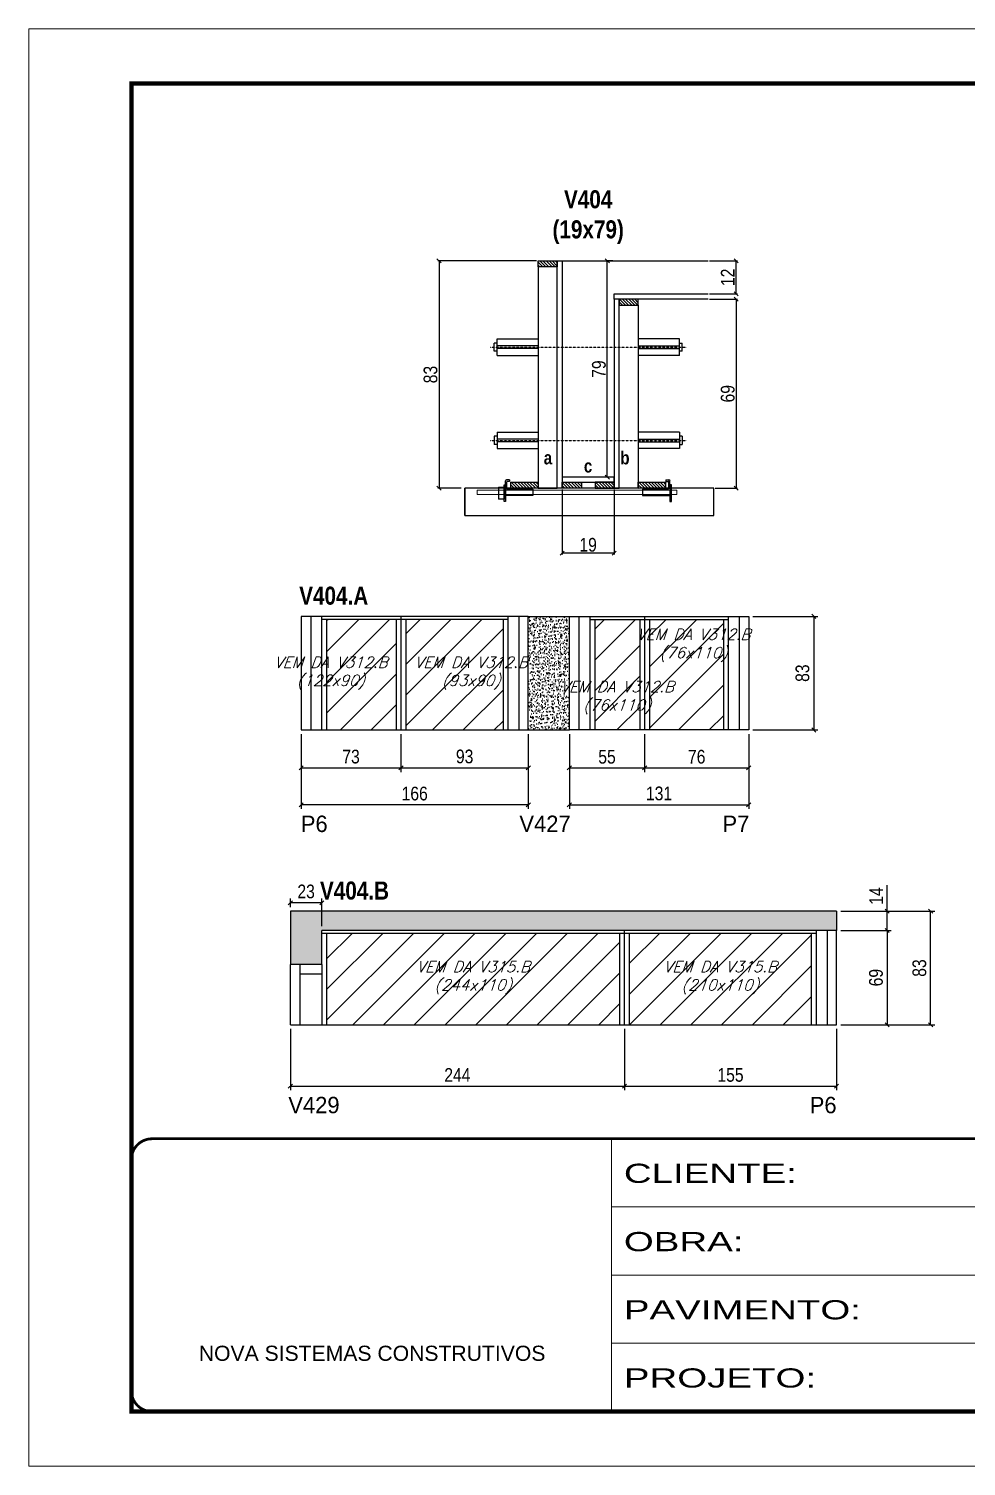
# Model space of a CAD drawing. Extents: x 13154 to 22413, y 1253 to 30260.
# Drawn here: x 17923 to 18608, y 27671 to 28721 of the extents above; entities that cross this region are included whole.
import ezdxf

# ---------------------------------------------------------------- set-up
doc = ezdxf.new("R2010")
doc.units = 0
for name, pattern in [('CONTINUO', [0]), ('DASHED', [0.75, 0.5, -0.25]), ('HIDDEN', [0.375, 0.25, -0.125])]:
    doc.linetypes.add(name, pattern=pattern)
for name, color, linetype in [('5', 5, 'Continuous'), ('barrote', 251, 'Continuous'), ('COTA', 241, 'Continuous'), ('detalhes', 4, 'Continuous'), ('NOMENCLATURA', 7, 'Continuous'), ('Painéis', 200, 'Continuous'), ('presilha', 1, 'Continuous'), ('SARR_2.2x10', 60, 'Continuous'), ('SARR_2.2x7', 40, 'Continuous'), ('SARR_3.5x7', 81, 'Continuous'), ('TENSOR', 3, 'Continuous'), ('texto', 7, 'Continuous')]:
    doc.layers.add(name, color=color, linetype=linetype)
for name, color, linetype, lineweight in [('CONCRETO', 251, 'Continuous', 25), ('Folhas', 255, 'Continuous', 9), ('Hachura', 251, 'Continuous', 9), ('SARRAFO DE PRESSAO', 251, 'DASHED', 9), ('SCO-___-LAJ', 2, 'Continuous', 0)]:
    doc.layers.add(name, color=color, linetype=linetype, lineweight=lineweight)
doc.styles.add('ARIAL', font='arial.ttf')
doc.styles.add('COTA TECNICA', font='techl___.ttf', dxfattribs={"height": 10})
doc.styles.add('COTA TECNICA 2X', font='techl___.ttf', dxfattribs={"height": 10})
doc.styles.add('Romans', font='romans.shx')
doc.styles.add('ROMAS860', font='ROMAS860.SHX')
doc.styles.add('TECNICA', font='techb___.ttf', dxfattribs={"height": 10})
doc.styles.add('Tecnologia', font='')
doc.styles.get('Tecnologia').set_extended_font_data('Forgotten Futurist')
doc.dimstyles.new('PAINEL', dxfattribs={"dimtxt": 10, "dimasz": 3, "dimexe": 3, "dimexo": 3, "dimgap": 3, "dimtad": 1, "dimdec": 1, "dimzin": 12, "dimdsep": 46, "dimtxsty": 'COTA TECNICA', "dimblk1": 'OBLIQUE', "dimblk2": 'OBLIQUE', "dimsah": 1, "dimcen": 0.9, "dimclrd": 4, "dimclre": 4, "dimclrt": 240, "dimadec": 1, "dimazin": 3, "dimtfac": 1, "dimtdec": 1, "dimtmove": 0, "dimatfit": 3, "dimfxl": 1, "dimtolj": 1, "dimtzin": 12, "dimarcsym": 0})
doc.dimstyles.new('SECAO', dxfattribs={"dimscale": 0.333333, "dimtxt": 5, "dimasz": 9, "dimexe": 3, "dimexo": 3, "dimgap": 3, "dimtad": 1, "dimdec": 1, "dimlfac": 0.5, "dimzin": 12, "dimdsep": 46, "dimtxsty": 'COTA TECNICA 2X', "dimblk1": 'OBLIQUE', "dimblk2": 'OBLIQUE', "dimsah": 1, "dimcen": 0.9, "dimclrd": 4, "dimclre": 4, "dimclrt": 240, "dimadec": 1, "dimazin": 3, "dimtfac": 1, "dimtdec": 1, "dimtmove": 0, "dimatfit": 3, "dimfxl": 1, "dimtolj": 1, "dimtzin": 12, "dimarcsym": 0})
pattern_1 = [(135, (51548.0767, -95127.1907), (-1.122532015, -1.122532015), [])]

# ---------------------------------------------------------------- blocks, each defined once
blk = doc.blocks.new('9999999999')
at = {"color": 30, "linetype": 'CONTINUO'}
for p, q in [((98564.6, 34230.2), (98564.6, 34429.4)), ((98564.6, 34379.6), (99584, 34379.6)), ((98564.6, 34329.8), (99488, 34329.8)), ((98564.6, 34280), (99488, 34280))]:
    blk.add_line(p, q, dxfattribs=at)
at = {"color": 30, "linetype": 'CONTINUO', "const_width": 2}
blk.add_lwpolyline([(99584, 34230.2), (99584, 34414.4, 0.414214), (99569, 34429.4), (98229, 34429.4, 0.414214), (98214, 34414.4), (98214, 34245.2, 0.414214), (98229, 34230.2), (99584, 34230.2)], format="xyb", dxfattribs=at)
at = {"layer": 'Folhas'}
blk.add_lwpolyline([(98139, 34190.2), (99624, 34190.2), (99624, 35240.2), (98139, 35240.2)], close=True, dxfattribs=at)
at = {"layer": 'Folhas', "color": 30, "const_width": 3}
blk.add_lwpolyline([(98214, 34230.2), (99584, 34230.2), (99584, 35200.2), (98214, 35200.2)], close=True, dxfattribs=at)
at = {"color": 7, "linetype": 'Continuous', "ltscale": 5, "style": 'ARIAL'}
blk.add_text('NOVA SISTEMAS CONSTRUTIVOS', height=11.059, dxfattribs=at).set_placement((98263.2, 34267.2))
at = {"layer": 'Folhas', "color": 7, "style": 'Tecnologia', "width": 1.5}
for s, p in [('CLIENTE:', (98573.7, 34397.2)), ('OBRA:', (98573.7, 34347.3)), ('PAVIMENTO:', (98573.7, 34297.5)), ('PROJETO:', (98573.7, 34247.7))]:
    blk.add_text(s, height=14, dxfattribs=at).set_placement(p)
blk = doc.blocks.new('_Oblique')
at = {"color": 0, "linetype": 'ByBlock', "lineweight": -2}
blk.add_line((-0.5, -0.5), (0.5, 0.5), dxfattribs=at)
blk = doc.blocks.new('*D1220')
at = {"layer": 'COTA', "color": 4, "lineweight": -2, "transparency": 16777216}
for p, q in [((18312.5, 28384), (18312.5, 28336.5)), ((18350.5, 28384), (18350.5, 28336.5)), ((18350.5, 28337.5), (18312.5, 28337.5))]:
    blk.add_line(p, q, dxfattribs=at)
at = {"layer": 'Defpoints', "color": 0, "transparency": 16777216}
for p in [(18312.5, 28385), (18350.5, 28385), (18312.5, 28337.5)]:
    blk.add_point(p, dxfattribs=at)
at = {"layer": 'COTA', "color": 4, "lineweight": -2, "transparency": 16777216, "xscale": 3, "yscale": 3, "zscale": 3, "rotation": 180}
blk.add_blockref('_Oblique', (18312.5, 28337.5), dxfattribs=at)
at = {"layer": 'COTA', "color": 4, "lineweight": -2, "transparency": 16777216, "xscale": 3, "yscale": 3, "zscale": 3}
blk.add_blockref('_Oblique', (18350.5, 28337.5), dxfattribs=at)
at = {"layer": 'COTA', "color": 240, "transparency": 16777216, "insert": (18331.5, 28343.6), "char_height": 10, "attachment_point": 5, "style": 'COTA TECNICA 2X'}
blk.add_mtext('\\A1;19', dxfattribs=at)
blk = doc.blocks.new('PRESILHA METÁLICA 1')
at = {"layer": 'presilha'}
for p, q in [((7.5, 10.6), (7.5, 19.9)), ((12, 21), (8.6, 21)), ((9, 11.6), (9, 18.9)), ((12, 19.5), (9.6, 19.5)), ((12, 21), (12, 19.5)), ((0, 13), (6, 13)), ((0, 13), (0, 0)), ((6, 0), (0, 0)), ((6, 15.5), (7.5, 15.5)), ((6, -2.5), (6, 15.5)), ((6, 13), (6, 0)), ((7.5, 15.5), (7.5, -2.5)), ((37.5, 4.1), (7.5, 4.1)), ((37.5, 11), (9.6, 11)), ((37.5, 11), (37.5, 4.1)), ((7.5, -2.5), (6, -2.5))]:
    blk.add_line(p, q, dxfattribs=at)
for centre, radius, start, end in [((8.6, 19.9), 1.14, 90, 180), ((9.6, 18.9), 0.57, 90, 180), ((9.6, 11.6), 0.57, 180, 270)]:
    blk.add_arc(centre, radius, start, end, dxfattribs=at)
blk = doc.blocks.new('PRESILHA METÁLICA 2')
at = {"layer": 'presilha'}
for p, q in [((-5.2, 23.5), (-5.2, 22)), ((-5.2, 23.5), (-1.9, 23.5)), ((-5.2, 22), (-2.8, 22)), ((-2.2, 14.1), (-2.2, 21.4)), ((0.8, 18), (-0.8, 18)), ((-0.8, 18), (-0.8, 0)), ((-0.8, 14.6), (-0.8, 22.4)), ((0.8, 0), (0.8, 18)), ((-30.8, 13.5), (-30.8, 6.6)), ((-30.8, 13.5), (-2.8, 13.5)), ((-30.8, 6.6), (-0.8, 6.6)), ((-0.8, 0), (0.8, 0))]:
    blk.add_line(p, q, dxfattribs=at)
for centre, radius, start, end in [((-2.8, 21.4), 0.57, 0, 90), ((-1.9, 22.4), 1.14, 0, 90), ((-2.8, 14.1), 0.57, 270, 0)]:
    blk.add_arc(centre, radius, start, end, dxfattribs=at)
blk = doc.blocks.new('*D1221')
at = {"layer": 'COTA', "color": 4, "lineweight": -2, "transparency": 16777216}
for p, q in [((18420.2, 28523), (18440.6, 28523)), ((18439.6, 28523), (18439.6, 28385)), ((18424.4, 28385), (18440.6, 28385))]:
    blk.add_line(p, q, dxfattribs=at)
at = {"layer": 'Defpoints', "color": 0, "transparency": 16777216}
for p in [(18419.2, 28523), (18423.4, 28385), (18439.6, 28385)]:
    blk.add_point(p, dxfattribs=at)
at = {"layer": 'COTA', "color": 4, "lineweight": -2, "transparency": 16777216, "xscale": 3, "yscale": 3, "zscale": 3}
for p, rotation in [((18439.6, 28523), 90), ((18439.6, 28385), 270)]:
    blk.add_blockref('_Oblique', p, dxfattribs=dict(at, rotation=rotation))
at = {"layer": 'COTA', "color": 240, "transparency": 16777216, "insert": (18433.5, 28454), "char_height": 10, "attachment_point": 5, "rotation": 90, "style": 'COTA TECNICA 2X'}
blk.add_mtext('\\A1;69', dxfattribs=at)
blk = doc.blocks.new('*D1222')
at = {"layer": 'COTA', "color": 4, "lineweight": -2, "transparency": 16777216}
for p, q in [((18420.2, 28551), (18440.6, 28551)), ((18439.6, 28527), (18439.6, 28551)), ((18420.2, 28527), (18440.6, 28527))]:
    blk.add_line(p, q, dxfattribs=at)
at = {"layer": 'Defpoints', "color": 0, "transparency": 16777216}
for p in [(18419.2, 28551), (18439.6, 28551), (18419.2, 28527)]:
    blk.add_point(p, dxfattribs=at)
at = {"layer": 'COTA', "color": 4, "lineweight": -2, "transparency": 16777216, "xscale": 3, "yscale": 3, "zscale": 3}
for p, rotation in [((18439.6, 28551), 90), ((18439.6, 28527), 270)]:
    blk.add_blockref('_Oblique', p, dxfattribs=dict(at, rotation=rotation))
at = {"layer": 'COTA', "color": 240, "transparency": 16777216, "insert": (18433.5, 28539), "char_height": 10, "attachment_point": 5, "rotation": 90, "style": 'COTA TECNICA 2X'}
blk.add_mtext('\\A1;12', dxfattribs=at)
blk = doc.blocks.new('*D1223')
at = {"layer": 'COTA', "color": 4, "lineweight": -2, "transparency": 16777216}
for p, q in [((18293.9, 28551), (18221.6, 28551)), ((18222.6, 28551), (18222.6, 28385)), ((18238.7, 28385), (18221.6, 28385))]:
    blk.add_line(p, q, dxfattribs=at)
at = {"layer": 'Defpoints', "color": 0, "transparency": 16777216}
for p in [(18294.9, 28551), (18222.6, 28385), (18239.7, 28385)]:
    blk.add_point(p, dxfattribs=at)
at = {"layer": 'COTA', "color": 4, "lineweight": -2, "transparency": 16777216, "xscale": 3, "yscale": 3, "zscale": 3}
for p, rotation in [((18222.6, 28551), 90), ((18222.6, 28385), 270)]:
    blk.add_blockref('_Oblique', p, dxfattribs=dict(at, rotation=rotation))
at = {"layer": 'COTA', "color": 240, "transparency": 16777216, "insert": (18216.4, 28468), "char_height": 10, "attachment_point": 5, "rotation": 90, "style": 'COTA TECNICA 2X'}
blk.add_mtext('\\A1;83', dxfattribs=at)
blk = doc.blocks.new('*D1224')
at = {"layer": 'COTA', "color": 4, "lineweight": -2, "transparency": 16777216}
for p, q in [((18349.5, 28551), (18344.5, 28551)), ((18345.5, 28393), (18345.5, 28551)), ((18349.5, 28393), (18344.5, 28393))]:
    blk.add_line(p, q, dxfattribs=at)
at = {"layer": 'Defpoints', "color": 0, "transparency": 16777216}
for p in [(18345.5, 28551), (18350.5, 28551), (18350.5, 28393)]:
    blk.add_point(p, dxfattribs=at)
at = {"layer": 'COTA', "color": 4, "lineweight": -2, "transparency": 16777216, "xscale": 3, "yscale": 3, "zscale": 3}
for p, rotation in [((18345.5, 28551), 90), ((18345.5, 28393), 270)]:
    blk.add_blockref('_Oblique', p, dxfattribs=dict(at, rotation=rotation))
at = {"layer": 'COTA', "color": 240, "transparency": 16777216, "insert": (18339.4, 28472), "char_height": 10, "attachment_point": 5, "rotation": 90, "style": 'COTA TECNICA 2X'}
blk.add_mtext('\\A1;79', dxfattribs=at)
blk = doc.blocks.new('*D1225')
at = {"layer": 'COTA', "color": 4, "linetype": 'ByBlock', "lineweight": -2, "transparency": 16777216}
for p, q in [((18121.8, 28205.4), (18121.8, 28150.7)), ((18287.8, 28205.4), (18287.8, 28150.7)), ((18287.8, 28153.7), (18121.8, 28153.7))]:
    blk.add_line(p, q, dxfattribs=at)
at = {"layer": 'Defpoints', "color": 0, "linetype": 'ByBlock', "transparency": 16777216}
for p in [(18121.8, 28208.4), (18287.8, 28208.4), (18121.8, 28153.7)]:
    blk.add_point(p, dxfattribs=at)
at = {"layer": 'COTA', "color": 4, "linetype": 'ByBlock', "lineweight": -2, "transparency": 16777216, "xscale": 3, "yscale": 3, "zscale": 3, "rotation": 180}
blk.add_blockref('_Oblique', (18121.8, 28153.7), dxfattribs=at)
at = {"layer": 'COTA', "color": 4, "linetype": 'ByBlock', "lineweight": -2, "transparency": 16777216, "xscale": 3, "yscale": 3, "zscale": 3}
blk.add_blockref('_Oblique', (18287.8, 28153.7), dxfattribs=at)
at = {"layer": 'COTA', "color": 240, "linetype": 'ByBlock', "transparency": 16777216, "insert": (18204.8, 28161.9), "char_height": 10, "attachment_point": 5, "style": 'COTA TECNICA'}
blk.add_mtext('\\A1;166', dxfattribs=at)
blk = doc.blocks.new('*D1226')
at = {"layer": 'COTA', "color": 4, "linetype": 'ByBlock', "lineweight": -2, "transparency": 16777216}
for p, q in [((18317.8, 28205.4), (18317.8, 28150.7)), ((18448.8, 28205.4), (18448.8, 28150.7)), ((18317.8, 28153.7), (18448.8, 28153.7))]:
    blk.add_line(p, q, dxfattribs=at)
at = {"layer": 'Defpoints', "color": 0, "linetype": 'ByBlock', "transparency": 16777216}
for p in [(18317.8, 28208.4), (18448.8, 28208.4), (18448.8, 28153.7)]:
    blk.add_point(p, dxfattribs=at)
at = {"layer": 'COTA', "color": 4, "linetype": 'ByBlock', "lineweight": -2, "transparency": 16777216, "xscale": 3, "yscale": 3, "zscale": 3, "rotation": 180}
blk.add_blockref('_Oblique', (18317.8, 28153.7), dxfattribs=at)
at = {"layer": 'COTA', "color": 4, "linetype": 'ByBlock', "lineweight": -2, "transparency": 16777216, "xscale": 3, "yscale": 3, "zscale": 3}
blk.add_blockref('_Oblique', (18448.8, 28153.7), dxfattribs=at)
at = {"layer": 'COTA', "color": 240, "linetype": 'ByBlock', "transparency": 16777216, "insert": (18383.3, 28162), "char_height": 10, "attachment_point": 5, "style": 'COTA TECNICA'}
blk.add_mtext('\\A1;131', dxfattribs=at)
blk = doc.blocks.new('*D1227')
at = {"layer": 'COTA', "color": 4, "lineweight": -2, "transparency": 16777216}
for p, q in [((18451.8, 28291.4), (18499.3, 28291.4)), ((18496.3, 28291.4), (18496.3, 28208.4)), ((18451.8, 28208.4), (18499.3, 28208.4))]:
    blk.add_line(p, q, dxfattribs=at)
at = {"layer": 'Defpoints', "color": 0, "transparency": 16777216}
for p in [(18448.8, 28291.4), (18448.8, 28208.4), (18496.3, 28208.4)]:
    blk.add_point(p, dxfattribs=at)
at = {"layer": 'COTA', "color": 4, "lineweight": -2, "transparency": 16777216, "xscale": 3, "yscale": 3, "zscale": 3}
for p, rotation in [((18496.3, 28291.4), 90), ((18496.3, 28208.4), 270)]:
    blk.add_blockref('_Oblique', p, dxfattribs=dict(at, rotation=rotation))
at = {"layer": 'COTA', "color": 240, "transparency": 16777216, "insert": (18488.1, 28249.9), "char_height": 10, "attachment_point": 5, "rotation": 90, "style": 'COTA TECNICA'}
blk.add_mtext('\\A1;83', dxfattribs=at)
blk = doc.blocks.new('*D1232')
at = {"layer": 'COTA', "color": 4, "lineweight": -2, "transparency": 16777216}
for p, q in [((18121.8, 28205.4), (18121.8, 28177.7)), ((18194.8, 28205.4), (18194.8, 28177.7)), ((18121.8, 28180.7), (18194.8, 28180.7))]:
    blk.add_line(p, q, dxfattribs=at)
at = {"layer": 'Defpoints', "color": 0, "transparency": 16777216}
for p in [(18121.8, 28208.4), (18194.8, 28208.4), (18194.8, 28180.7)]:
    blk.add_point(p, dxfattribs=at)
at = {"layer": 'COTA', "color": 4, "lineweight": -2, "transparency": 16777216, "xscale": 3, "yscale": 3, "zscale": 3, "rotation": 180}
blk.add_blockref('_Oblique', (18121.8, 28180.7), dxfattribs=at)
at = {"layer": 'COTA', "color": 4, "lineweight": -2, "transparency": 16777216, "xscale": 3, "yscale": 3, "zscale": 3}
blk.add_blockref('_Oblique', (18194.8, 28180.7), dxfattribs=at)
at = {"layer": 'COTA', "color": 240, "transparency": 16777216, "insert": (18158.3, 28188.9), "char_height": 10, "attachment_point": 5, "style": 'COTA TECNICA'}
blk.add_mtext('\\A1;73', dxfattribs=at)
blk = doc.blocks.new('*D1233')
at = {"layer": 'COTA', "color": 4, "lineweight": -2, "transparency": 16777216}
for p, q in [((18194.8, 28205.4), (18194.8, 28177.7)), ((18287.8, 28205.4), (18287.8, 28177.7)), ((18194.8, 28180.7), (18287.8, 28180.7))]:
    blk.add_line(p, q, dxfattribs=at)
at = {"layer": 'Defpoints', "color": 0, "transparency": 16777216}
for p in [(18194.8, 28208.4), (18287.8, 28208.4), (18287.8, 28180.7)]:
    blk.add_point(p, dxfattribs=at)
at = {"layer": 'COTA', "color": 4, "lineweight": -2, "transparency": 16777216, "xscale": 3, "yscale": 3, "zscale": 3, "rotation": 180}
blk.add_blockref('_Oblique', (18194.8, 28180.7), dxfattribs=at)
at = {"layer": 'COTA', "color": 4, "lineweight": -2, "transparency": 16777216, "xscale": 3, "yscale": 3, "zscale": 3}
blk.add_blockref('_Oblique', (18287.8, 28180.7), dxfattribs=at)
at = {"layer": 'COTA', "color": 240, "transparency": 16777216, "insert": (18241.3, 28189), "char_height": 10, "attachment_point": 5, "style": 'COTA TECNICA'}
blk.add_mtext('\\A1;93', dxfattribs=at)
blk = doc.blocks.new('*D1234')
at = {"layer": 'COTA', "color": 4, "lineweight": -2, "transparency": 16777216}
for p, q in [((18317.8, 28205.4), (18317.8, 28177.7)), ((18372.8, 28205.4), (18372.8, 28177.7)), ((18317.8, 28180.7), (18372.8, 28180.7))]:
    blk.add_line(p, q, dxfattribs=at)
at = {"layer": 'Defpoints', "color": 0, "transparency": 16777216}
for p in [(18317.8, 28208.4), (18372.8, 28208.4), (18372.8, 28180.7)]:
    blk.add_point(p, dxfattribs=at)
at = {"layer": 'COTA', "color": 4, "lineweight": -2, "transparency": 16777216, "xscale": 3, "yscale": 3, "zscale": 3, "rotation": 180}
blk.add_blockref('_Oblique', (18317.8, 28180.7), dxfattribs=at)
at = {"layer": 'COTA', "color": 4, "lineweight": -2, "transparency": 16777216, "xscale": 3, "yscale": 3, "zscale": 3}
blk.add_blockref('_Oblique', (18372.8, 28180.7), dxfattribs=at)
at = {"layer": 'COTA', "color": 240, "transparency": 16777216, "insert": (18345.3, 28188.8), "char_height": 10, "attachment_point": 5, "style": 'COTA TECNICA'}
blk.add_mtext('\\A1;55', dxfattribs=at)
blk = doc.blocks.new('*D1235')
at = {"layer": 'COTA', "color": 4, "lineweight": -2, "transparency": 16777216}
for p, q in [((18372.8, 28205.4), (18372.8, 28177.7)), ((18448.8, 28205.4), (18448.8, 28177.7)), ((18372.8, 28180.7), (18448.8, 28180.7))]:
    blk.add_line(p, q, dxfattribs=at)
at = {"layer": 'Defpoints', "color": 0, "transparency": 16777216}
for p in [(18372.8, 28208.4), (18448.8, 28208.4), (18448.8, 28180.7)]:
    blk.add_point(p, dxfattribs=at)
at = {"layer": 'COTA', "color": 4, "lineweight": -2, "transparency": 16777216, "xscale": 3, "yscale": 3, "zscale": 3, "rotation": 180}
blk.add_blockref('_Oblique', (18372.8, 28180.7), dxfattribs=at)
at = {"layer": 'COTA', "color": 4, "lineweight": -2, "transparency": 16777216, "xscale": 3, "yscale": 3, "zscale": 3}
blk.add_blockref('_Oblique', (18448.8, 28180.7), dxfattribs=at)
at = {"layer": 'COTA', "color": 240, "transparency": 16777216, "insert": (18410.8, 28188.8), "char_height": 10, "attachment_point": 5, "style": 'COTA TECNICA'}
blk.add_mtext('\\A1;76', dxfattribs=at)
blk = doc.blocks.new('*D1237')
at = {"layer": 'COTA', "color": 4, "linetype": 'ByBlock', "lineweight": -2, "transparency": 16777216}
for p, q in [((18114, 27990), (18114, 27945.3)), ((18358, 27990), (18358, 27945.3)), ((18114, 27948.3), (18358, 27948.3))]:
    blk.add_line(p, q, dxfattribs=at)
at = {"layer": 'Defpoints', "color": 0, "linetype": 'ByBlock', "transparency": 16777216}
for p in [(18114, 27993), (18358, 27993), (18358, 27948.3)]:
    blk.add_point(p, dxfattribs=at)
at = {"layer": 'COTA', "color": 4, "linetype": 'ByBlock', "lineweight": -2, "transparency": 16777216, "xscale": 3, "yscale": 3, "zscale": 3, "rotation": 180}
blk.add_blockref('_Oblique', (18114, 27948.3), dxfattribs=at)
at = {"layer": 'COTA', "color": 4, "linetype": 'ByBlock', "lineweight": -2, "transparency": 16777216, "xscale": 3, "yscale": 3, "zscale": 3}
blk.add_blockref('_Oblique', (18358, 27948.3), dxfattribs=at)
at = {"layer": 'COTA', "color": 240, "linetype": 'ByBlock', "transparency": 16777216, "insert": (18236, 27956.4), "char_height": 10, "attachment_point": 5, "style": 'COTA TECNICA'}
blk.add_mtext('\\A1;244', dxfattribs=at)
blk = doc.blocks.new('*D1236')
at = {"layer": 'COTA', "color": 4, "linetype": 'ByBlock', "lineweight": -2, "transparency": 16777216}
for p, q in [((18358, 27990), (18358, 27945.3)), ((18513, 27990), (18513, 27945.3)), ((18358, 27948.3), (18513, 27948.3))]:
    blk.add_line(p, q, dxfattribs=at)
at = {"layer": 'Defpoints', "color": 0, "linetype": 'ByBlock', "transparency": 16777216}
for p in [(18358, 27993), (18513, 27993), (18513, 27948.3)]:
    blk.add_point(p, dxfattribs=at)
at = {"layer": 'COTA', "color": 4, "linetype": 'ByBlock', "lineweight": -2, "transparency": 16777216, "xscale": 3, "yscale": 3, "zscale": 3, "rotation": 180}
blk.add_blockref('_Oblique', (18358, 27948.3), dxfattribs=at)
at = {"layer": 'COTA', "color": 4, "linetype": 'ByBlock', "lineweight": -2, "transparency": 16777216, "xscale": 3, "yscale": 3, "zscale": 3}
blk.add_blockref('_Oblique', (18513, 27948.3), dxfattribs=at)
at = {"layer": 'COTA', "color": 240, "linetype": 'ByBlock', "transparency": 16777216, "insert": (18435.5, 27956.4), "char_height": 10, "attachment_point": 5, "style": 'COTA TECNICA'}
blk.add_mtext('\\A1;155', dxfattribs=at)
blk = doc.blocks.new('*D1238')
at = {"layer": 'COTA', "color": 4, "lineweight": -2, "transparency": 16777216}
for p, q in [((18114, 28079), (18114, 28085.2)), ((18137, 28082.2), (18114, 28082.2)), ((18137, 28065), (18137, 28085.2))]:
    blk.add_line(p, q, dxfattribs=at)
at = {"layer": 'Defpoints', "color": 0, "transparency": 16777216}
for p in [(18114, 28082.2), (18114, 28076), (18137, 28062)]:
    blk.add_point(p, dxfattribs=at)
at = {"layer": 'COTA', "color": 4, "lineweight": -2, "transparency": 16777216, "xscale": 3, "yscale": 3, "zscale": 3, "rotation": 180}
blk.add_blockref('_Oblique', (18114, 28082.2), dxfattribs=at)
at = {"layer": 'COTA', "color": 4, "lineweight": -2, "transparency": 16777216, "xscale": 3, "yscale": 3, "zscale": 3}
blk.add_blockref('_Oblique', (18137, 28082.2), dxfattribs=at)
at = {"layer": 'COTA', "color": 240, "transparency": 16777216, "insert": (18125.5, 28090.4), "char_height": 10, "attachment_point": 5, "style": 'COTA TECNICA'}
blk.add_mtext('\\A1;23', dxfattribs=at)
blk = doc.blocks.new('*D1239')
at = {"layer": 'COTA', "color": 4, "lineweight": -2, "transparency": 16777216}
for p, q in [((18516, 28062), (18552.9, 28062)), ((18549.9, 28062), (18549.9, 27993)), ((18516, 27993), (18552.9, 27993))]:
    blk.add_line(p, q, dxfattribs=at)
at = {"layer": 'Defpoints', "color": 0, "transparency": 16777216}
for p in [(18513, 28062), (18513, 27993), (18549.9, 27993)]:
    blk.add_point(p, dxfattribs=at)
at = {"layer": 'COTA', "color": 4, "lineweight": -2, "transparency": 16777216, "xscale": 3, "yscale": 3, "zscale": 3}
for p, rotation in [((18549.9, 28062), 90), ((18549.9, 27993), 270)]:
    blk.add_blockref('_Oblique', p, dxfattribs=dict(at, rotation=rotation))
at = {"layer": 'COTA', "color": 240, "transparency": 16777216, "insert": (18541.8, 28027.5), "char_height": 10, "attachment_point": 5, "rotation": 90, "style": 'COTA TECNICA'}
blk.add_mtext('\\A1;69', dxfattribs=at)
blk = doc.blocks.new('*D1240')
at = {"layer": 'COTA', "color": 4, "lineweight": -2, "transparency": 16777216}
for p, q in [((18549.9, 28076), (18549.9, 28095.1)), ((18516, 28076), (18552.9, 28076)), ((18549.9, 28062), (18549.9, 28076)), ((18516, 28062), (18552.9, 28062))]:
    blk.add_line(p, q, dxfattribs=at)
at = {"layer": 'Defpoints', "color": 0, "transparency": 16777216}
for p in [(18513, 28076), (18549.9, 28076), (18513, 28062)]:
    blk.add_point(p, dxfattribs=at)
at = {"layer": 'COTA', "color": 4, "lineweight": -2, "transparency": 16777216, "xscale": 3, "yscale": 3, "zscale": 3}
for p, rotation in [((18549.9, 28076), 90), ((18549.9, 28062), 270)]:
    blk.add_blockref('_Oblique', p, dxfattribs=dict(at, rotation=rotation))
at = {"layer": 'COTA', "color": 240, "transparency": 16777216, "insert": (18541.9, 28087.1), "char_height": 10, "attachment_point": 5, "rotation": 90, "style": 'COTA TECNICA'}
blk.add_mtext('\\A1;14', dxfattribs=at)
blk = doc.blocks.new('*D1241')
at = {"layer": 'COTA', "color": 4, "lineweight": -2, "transparency": 16777216}
for p, q in [((18516, 28076), (18584.7, 28076)), ((18581.7, 27993), (18581.7, 28076)), ((18516, 27993), (18584.7, 27993))]:
    blk.add_line(p, q, dxfattribs=at)
at = {"layer": 'Defpoints', "color": 0, "transparency": 16777216}
for p in [(18513, 28076), (18581.7, 28076), (18513, 27993)]:
    blk.add_point(p, dxfattribs=at)
at = {"layer": 'COTA', "color": 4, "lineweight": -2, "transparency": 16777216, "xscale": 3, "yscale": 3, "zscale": 3}
for p, rotation in [((18581.7, 28076), 90), ((18581.7, 27993), 270)]:
    blk.add_blockref('_Oblique', p, dxfattribs=dict(at, rotation=rotation))
at = {"layer": 'COTA', "color": 240, "transparency": 16777216, "insert": (18573.5, 28034.5), "char_height": 10, "attachment_point": 5, "rotation": 90, "style": 'COTA TECNICA'}
blk.add_mtext('\\A1;83', dxfattribs=at)

msp = doc.modelspace()

# ---------------------------------------------------------------- hatches: boundary and pattern name
at = {"layer": 'COTA'}
h = msp.add_hatch(dxfattribs=at)
h.set_pattern_fill('AR-CONC', color=256, scale=0.03)
h.set_pattern_definition([(50, (2472.7243, 192.4864), (5.4655401, -0.47817257), [0.5715, -6.2865]), (355, (2472.7243, 192.4864), (-1.0573026, 5.7317054), [0.4572, -5.0292175]), (100.451445, (2473.18, 192.4465), (4.4082374, 5.2535326), [0.4857003, -5.3427073]), (46.1842, (2472.7243, 194.0104), (8.1323712, -1.2612698), [0.85725, -9.42975]), (96.635558, (2473.402, 193.905), (7.122124, 7.4227837), [0.7285507, -8.0140682]), (351.18415, (2472.724, 194.01), (7.122124, 7.4227837), [0.685799, -7.543792]), (21, (2473.4863, 193.6294), (4.54843174, -3.06795595), [0.5715, -6.2865]), (326, (2473.4863, 193.6294), (1.85406085, 5.525639), [0.4572, -5.0292]), (71.451445, (2473.8654, 193.3737), (6.4024926, 2.4576831), [0.4857003, -5.3426981]), (37.5, (2472.7243, 192.4864), (0.0926581, 2.53665117), [0, -4.96824, 0, -5.1054, 0, -5.04825]), (7.5, (2472.7243, 192.4864), (2.00458988, 3.00541724), [0, -2.91084, 0, -4.85394, 0, -1.92405]), (327.5, (2471.025, 192.4864), (4.06771786, -0.17186232), [0, -1.905, 0, -5.9436, 0, -7.8867]), (317.5, (2470.263, 192.4864), (4.44387544, 0.76279473), [0, -2.4765, 0, -3.94716, 0, -5.6007])])
h.paths.add_polyline_path([(18317.82, 28291.4), (18287.82, 28291.4), (18287.82, 28208.4), (18317.82, 28208.4)])
h = msp.add_hatch(dxfattribs=at)
h.set_pattern_fill('AR-CONC', color=256, scale=0.03)
h.paths.add_polyline_path([(18513, 28075.99), (18114, 28075.99), (18114, 28036.99), (18137, 28036.99), (18137, 28061.99), (18513, 28061.99)])
at = {"layer": 'Hachura', "linetype": 'ByBlock'}
h = msp.add_hatch(dxfattribs=at)
h.set_pattern_fill('ANSI31', color=256, scale=5)
h.paths.add_polyline_path([(18191.32, 28289.2), (18140.32, 28289.2), (18140.32, 28208.4), (18191.32, 28208.4)])
h.paths.add_polyline_path([(18198.32, 28208.4), (18269.32, 28208.4), (18269.32, 28289.2), (18198.32, 28289.2)])
h.paths.add_polyline_path([(18430.32, 28289.2), (18376.32, 28289.2), (18376.32, 28208.4), (18430.32, 28208.4)])
h.paths.add_polyline_path([(18336.32, 28208.4), (18369.32, 28208.4), (18369.32, 28289.2), (18336.32, 28289.2)])
h = msp.add_hatch(dxfattribs=at)
h.set_pattern_fill('ANSI31', color=256, scale=5)
h.paths.add_polyline_path([(18354.5, 28059.79), (18140.5, 28059.79), (18140.5, 27992.99), (18354.5, 27992.99)])
h.paths.add_polyline_path([(18494.5, 27992.99), (18494.5, 28059.79), (18361.5, 28059.79), (18361.5, 27992.99)])
at = {"layer": 'SARR_2.2x10'}
h = msp.add_hatch(dxfattribs=at)
h.set_pattern_fill('ANSI31', color=256, scale=0.5, angle=90)
h.set_pattern_definition([(135, (51468.4767, -95127.1907), (-1.122532015, -1.122532015), [])])
h.paths.add_polyline_path([(18274.94, 28389.38), (18274.94, 28384.98), (18294.94, 28384.98), (18294.94, 28389.38)])
h = msp.add_hatch(dxfattribs=at)
h.set_pattern_fill('ANSI31', color=256, scale=0.5, angle=90)
h.set_pattern_definition([(135, (51561.6767, -95127.1907), (-1.122532015, -1.122532015), [])])
h.paths.add_polyline_path([(18368.14, 28389.38), (18368.14, 28384.98), (18388.14, 28384.98), (18388.14, 28389.38)])
at = {"layer": 'SARR_2.2x7'}
h = msp.add_hatch(dxfattribs=at)
h.set_pattern_fill('ANSI31', color=256, scale=0.5, angle=90)
h.set_pattern_definition([(135, (51462.4767, -94965.5907), (-1.122532015, -1.122532015), [])])
h.paths.add_polyline_path([(18308.94, 28550.98), (18308.94, 28546.58), (18294.94, 28546.58), (18294.94, 28550.98)])
h = msp.add_hatch(dxfattribs=at)
h.set_pattern_fill('ANSI31', color=256, scale=0.5, angle=90)
h.set_pattern_definition([(135, (51482.4767, -94993.5907), (-1.122532015, -1.122532015), [])])
h.paths.add_polyline_path([(18354.14, 28522.98), (18354.14, 28518.58), (18368.14, 28518.58), (18368.14, 28522.98)])
h = msp.add_hatch(dxfattribs=at)
h.set_pattern_fill('ANSI31', color=256, scale=0.5, angle=90)
h.set_pattern_definition(pattern_1)
h.paths.add_polyline_path([(18326.54, 28384.98), (18326.54, 28389.38), (18312.54, 28389.38), (18312.54, 28384.98)])
h = msp.add_hatch(dxfattribs=at)
h.set_pattern_fill('ANSI31', color=256, scale=0.5, angle=90)
h.set_pattern_definition(pattern_1)
h.paths.add_polyline_path([(18336.54, 28389.38), (18336.54, 28384.98), (18350.54, 28384.98), (18350.54, 28389.38)])

# ---------------------------------------------------------------- linework, layer by layer
at = {"ltscale": 3}
for p, q in [((18262.94, 28485.03), (18262.94, 28491.03)), ((18264.94, 28491.03), (18262.94, 28491.03)), ((18264.94, 28482.03), (18264.94, 28494.03)), ((18264.94, 28494.03), (18294.94, 28494.03)), ((18294.94, 28489.03), (18264.94, 28489.03)), ((18294.94, 28487.03), (18264.94, 28487.03)), ((18398.14, 28494.03), (18368.14, 28494.03)), ((18368.14, 28489.03), (18398.14, 28489.03)), ((18368.14, 28487.03), (18398.14, 28487.03)), ((18398.14, 28482.03), (18398.14, 28494.03)), ((18398.14, 28491.03), (18400.14, 28491.03)), ((18400.14, 28485.03), (18400.14, 28491.03)), ((18264.94, 28485.03), (18262.94, 28485.03)), ((18264.94, 28482.03), (18294.94, 28482.03)), ((18398.14, 28482.03), (18368.14, 28482.03)), ((18400.14, 28485.03), (18398.14, 28485.03)), ((18264.94, 28425.93), (18264.94, 28413.93)), ((18264.94, 28425.93), (18294.94, 28425.93)), ((18398.14, 28425.93), (18368.14, 28425.93)), ((18398.14, 28425.93), (18398.14, 28413.93)), ((18262.94, 28422.93), (18262.94, 28416.93)), ((18264.94, 28422.93), (18262.94, 28422.93)), ((18264.94, 28416.93), (18262.94, 28416.93)), ((18294.94, 28420.93), (18264.94, 28420.93)), ((18294.94, 28418.93), (18264.94, 28418.93)), ((18264.94, 28413.93), (18294.94, 28413.93)), ((18368.14, 28420.93), (18398.14, 28420.93)), ((18368.14, 28418.93), (18398.14, 28418.93)), ((18398.14, 28413.93), (18368.14, 28413.93)), ((18400.14, 28422.93), (18398.14, 28422.93)), ((18398.14, 28416.93), (18400.14, 28416.93)), ((18400.14, 28422.93), (18400.14, 28416.93))]:
    msp.add_line(p, q, dxfattribs=at)
at = {"layer": 'barrote'}
msp.add_lwpolyline([(18241.48, 28364.98), (18423.4, 28364.98), (18423.4, 28384.98), (18241.48, 28384.98)], close=True, dxfattribs=at)
at = {"layer": 'CONCRETO', "linetype": 'Continuous'}
msp.add_line((18312.54, 28550.98), (18419.24, 28550.98), dxfattribs=at)
at = {"layer": 'COTA', "linetype": 'ByBlock'}
for p, q in [((18272.82, 28291.4), (18272.82, 28208.4)), ((18332.82, 28291.4), (18332.82, 28208.4)), ((18513, 28075.99), (18513, 28061.99))]:
    msp.add_line(p, q, dxfattribs=at)
at = {"layer": 'COTA'}
for p, q in [((18287.82, 28291.4), (18317.82, 28291.4)), ((18287.82, 28208.4), (18317.82, 28208.4)), ((18513, 28075.99), (18114, 28075.99)), ((18114, 28075.99), (18114, 28036.99))]:
    msp.add_line(p, q, dxfattribs=at)
at = {"layer": 'detalhes', "color": 250}
msp.add_line((18241.48, 28364.98), (18241.48, 28384.98), dxfattribs=at)
at = {"layer": 'Painéis', "linetype": 'Continuous'}
for p, q in [((18287.82, 28291.4), (18121.82, 28291.4)), ((18121.82, 28291.4), (18121.82, 28208.4)), ((18194.82, 28208.4), (18194.82, 28291.4)), ((18287.82, 28208.4), (18287.82, 28291.4)), ((18317.82, 28208.4), (18317.82, 28291.4)), ((18317.82, 28291.4), (18448.82, 28291.4)), ((18372.82, 28208.4), (18372.82, 28291.4)), ((18448.82, 28291.4), (18448.82, 28208.4)), ((18121.82, 28208.4), (18287.82, 28208.4)), ((18448.82, 28208.4), (18317.82, 28208.4)), ((18513, 28061.99), (18137, 28061.99)), ((18137, 28036.99), (18137, 28061.99)), ((18358, 27992.99), (18358, 28061.99)), ((18513, 27992.99), (18513, 28061.99)), ((18114, 27992.99), (18114, 28036.99)), ((18137, 28036.99), (18114, 28036.99)), ((18114, 27992.99), (18513, 27992.99))]:
    msp.add_line(p, q, dxfattribs=at)
for points in [[(18308.94, 28384.98), (18308.94, 28550.98), (18312.54, 28550.98), (18312.54, 28384.98)], [(18354.14, 28384.98), (18354.14, 28522.98), (18350.54, 28522.98), (18350.54, 28384.98)], [(18350.54, 28392.98), (18312.54, 28392.98), (18312.54, 28389.38), (18350.54, 28389.38)]]:
    msp.add_lwpolyline(points, close=True, dxfattribs=at)
at = {"layer": 'Painéis', "linetype": 'Continuous', "elevation": 0}
msp.add_lwpolyline([(18419.24, 28522.98), (18350.54, 28522.98), (18350.54, 28526.98), (18419.24, 28526.98)], dxfattribs=at)
at = {"layer": 'SARR_2.2x10'}
for points in [[(18274.94, 28389.38), (18294.94, 28389.38), (18294.94, 28384.98), (18274.94, 28384.98)], [(18368.14, 28389.38), (18388.14, 28389.38), (18388.14, 28384.98), (18368.14, 28384.98)]]:
    msp.add_lwpolyline(points, close=True, dxfattribs=at)
at = {"layer": 'SARR_2.2x7', "linetype": 'Continuous'}
for p, q in [((18128.82, 28291.4), (18128.82, 28208.4)), ((18194.82, 28289.2), (18136.82, 28289.2)), ((18272.82, 28289.2), (18194.82, 28289.2)), ((18280.82, 28291.4), (18280.82, 28208.4)), ((18324.82, 28291.4), (18324.82, 28208.4)), ((18332.82, 28289.2), (18372.82, 28289.2)), ((18372.82, 28289.2), (18433.82, 28289.2)), ((18441.82, 28291.4), (18441.82, 28208.4)), ((18358, 28059.79), (18137, 28059.79)), ((18498, 28059.79), (18358, 28059.79)), ((18506, 28061.99), (18506, 27992.99)), ((18121, 28036.99), (18121, 27992.99)), ((18137, 28029.99), (18121, 28029.99))]:
    msp.add_line(p, q, dxfattribs=at)
at = {"layer": 'SARR_2.2x7', "elevation": 0}
for points in [[(18294.94, 28550.98), (18308.94, 28550.98), (18308.94, 28546.58), (18294.94, 28546.58)], [(18368.14, 28522.98), (18354.14, 28522.98), (18354.14, 28518.58), (18368.14, 28518.58)]]:
    msp.add_lwpolyline(points, close=True, dxfattribs=at)
at = {"layer": 'SARR_2.2x7'}
for points in [[(18312.54, 28389.38), (18326.54, 28389.38), (18326.54, 28384.98), (18312.54, 28384.98)], [(18350.54, 28389.38), (18336.54, 28389.38), (18336.54, 28384.98), (18350.54, 28384.98)]]:
    msp.add_lwpolyline(points, close=True, dxfattribs=at)
at = {"layer": 'SARR_3.5x7'}
for p, q in [((18136.82, 28291.4), (18136.82, 28208.4)), ((18140.32, 28289.2), (18140.32, 28208.4)), ((18191.32, 28289.2), (18191.32, 28208.4)), ((18198.32, 28289.2), (18198.32, 28208.4)), ((18269.32, 28289.2), (18269.32, 28208.4)), ((18336.32, 28289.2), (18336.32, 28208.4)), ((18369.32, 28289.2), (18369.32, 28208.4)), ((18376.32, 28289.2), (18376.32, 28208.4)), ((18430.32, 28289.2), (18430.32, 28208.4)), ((18433.82, 28291.4), (18433.82, 28208.4)), ((18140.5, 28059.79), (18140.5, 27992.99)), ((18354.5, 28059.79), (18354.5, 27992.99)), ((18361.5, 28059.79), (18361.5, 27992.99)), ((18494.5, 28059.79), (18494.5, 27992.99)), ((18498, 28061.99), (18498, 27992.99)), ((18137, 28036.99), (18137, 27992.99))]:
    msp.add_line(p, q, dxfattribs=at)
for points in [[(18308.94, 28546.58), (18294.94, 28546.58), (18294.94, 28384.98), (18308.94, 28384.98)], [(18354.14, 28518.58), (18368.14, 28518.58), (18368.14, 28384.98), (18354.14, 28384.98)]]:
    msp.add_lwpolyline(points, close=True, dxfattribs=at)
at = {"layer": 'SCO-___-LAJ', "color": 1}
msp.add_lwpolyline([(18250.49, 28383.65), (18396.25, 28383.65), (18396.25, 28380.45), (18250.49, 28380.45)], close=True, dxfattribs=at)
at = {"layer": 'TENSOR', "linetype": 'HIDDEN', "ltscale": 0.5}
for p, q in [((18259.94, 28488.03), (18403.44, 28488.03)), ((18259.94, 28419.93), (18403.44, 28419.93))]:
    msp.add_line(p, q, dxfattribs=at)

# ---------------------------------------------------------------- block references
at = {"layer": 'presilha', "xscale": 0.6666666666666666, "yscale": 0.6666666666666666, "zscale": 0.6666666666666666}
for name, p in [('PRESILHA METÁLICA 1', (18266.07, 28377.01)), ('PRESILHA METÁLICA 2', (18391.82, 28375.35))]:
    msp.add_blockref(name, p, dxfattribs=at)
at = {"layer": 'SARRAFO DE PRESSAO', "color": 6, "linetype": 'ByBlock'}
msp.add_blockref('9999999999', (-80216.1, -6519.61), dxfattribs=at)

# ---------------------------------------------------------------- texts
at = {"layer": '5', "linetype": 'Continuous', "style": 'ROMAS860'}
for s, p in [('P6', (18121.61, 28133.85)), ('V427', (18281.27, 28133.85)), ('P7', (18429.63, 28133.85)), ('V429', (18112.48, 27928.43)), ('P6', (18493.36, 27928.43))]:
    msp.add_text(s, height=12, rotation=0.00004, dxfattribs=at).set_placement(p)
at = {"layer": 'detalhes', "style": 'TECNICA'}
for s, p in [('a', (18299.06, 28402.41)), ('c', (18328.4, 28396.45)), ('b', (18355.04, 28402.4))]:
    msp.add_text(s, height=9.6, dxfattribs=at).set_placement(p)
at = {"layer": 'NOMENCLATURA', "style": 'TECNICA'}
for s, p in [('V404.A', (18120.44, 28299.92)), ('V404.B', (18135.62, 28084.51))]:
    msp.add_text(s, height=13.2, dxfattribs=at).set_placement(p)
at = {"layer": 'NOMENCLATURA', "insert": (18331.54, 28602.67), "char_height": 13.2, "attachment_point": 2, "style": 'TECNICA'}
msp.add_mtext_dynamic_manual_height_columns('V404\\P(19x79)', width=300.2766, gutter_width=1, heights=[0], dxfattribs=at)
at = {"layer": 'texto', "color": 2, "char_height": 8, "attachment_point": 5, "style": 'Romans'}
for s, insert in [('{\\Q19;\\C256;VEM DA V312.B^J(76x110)}', (18408.59, 28270.23)), ('{\\Q19;\\C256;VEM DA V312.B^J(122x90)}', (18143.54, 28249.9)), ('{\\Q19;\\C256;VEM DA V312.B^J(93x90)}', (18246.12, 28249.9)), ('{\\Q19;\\C256;VEM DA V312.B^J(76x110)}', (18352.74, 28232)), ('{\\Q19;\\C256;VEM DA V315.B^J(244x110)}', (18247.5, 28027.49)), ('{\\Q19;\\C256;VEM DA V315.B^J(210x110)}', (18428, 28027.49))]:
    msp.add_mtext(s, dxfattribs=dict(at, insert=insert))

# ---------------------------------------------------------------- dimensions: what is measured, and where the dimension line sits
at = {"layer": 'COTA'}
for base, p1, p2, dimstyle, picture, middle in [((18222.62, 28384.98, 0), (18294.94, 28550.98), (18239.72, 28384.98, 0), 'SECAO', '*D1223', (18216.38, 28467.98, 0)), ((18345.46, 28550.98), (18350.54, 28392.98), (18350.54, 28550.98), 'SECAO', '*D1224', (18339.36, 28471.98)), ((18439.59, 28550.98), (18419.24, 28526.98), (18419.24, 28550.98), 'SECAO', '*D1222', (18433.53, 28538.98)), ((18439.59, 28384.98, 0), (18419.24, 28522.98), (18423.35, 28384.98, 0), 'SECAO', '*D1221', (18433.45, 28453.98, 0)), ((18496.34, 28208.4), (18448.82, 28291.4), (18448.82, 28208.4), 'PAINEL', '*D1227', (18488.09, 28249.9)), ((18549.94, 28075.99), (18513, 28061.99), (18513, 28075.99), 'PAINEL', '*D1240', (18541.87, 28087.05)), ((18581.72, 28075.99), (18513, 27992.99), (18513, 28075.99), 'PAINEL', '*D1241', (18573.48, 28034.49)), ((18549.94, 27992.99), (18513, 28061.99), (18513, 27992.99), 'PAINEL', '*D1239', (18541.81, 28027.49))]:
    dim = msp.add_linear_dim(base=base, p1=p1, p2=p2, angle=90, dimstyle=dimstyle, dxfattribs=at)
    dim.commit()
    dim.dimension.update_dxf_attribs({"geometry": picture, "text_midpoint": middle})
dim = msp.add_linear_dim(base=(18312.54, 28337.51), p1=(18350.54, 28384.98), p2=(18312.54, 28384.98), angle=180, dimstyle='SECAO', dxfattribs=at)
dim.commit()
dim.dimension.update_dxf_attribs({"geometry": '*D1220', "text_midpoint": (18331.54, 28337.51), "dimtype": 160})
at = {"layer": 'COTA', "linetype": 'ByBlock'}
for base, p1, p2, picture, middle in [((18121.82, 28153.75), (18287.82, 28208.4), (18121.82, 28208.4), '*D1225', (18204.82, 28161.85)), ((18358, 27948.33), (18114, 27992.99), (18358, 27992.99), '*D1237', (18236, 27956.4))]:
    dim = msp.add_linear_dim(base=base, p1=p1, p2=p2, dimstyle='PAINEL', dxfattribs=at)
    dim.commit()
    dim.dimension.update_dxf_attribs({"geometry": picture, "text_midpoint": middle})
at = {"layer": 'COTA'}
for base, p1, p2, picture, middle in [((18194.82, 28180.72), (18121.82, 28208.4), (18194.82, 28208.4), '*D1232', (18158.32, 28188.94)), ((18372.82, 28180.72), (18317.82, 28208.4), (18372.82, 28208.4), '*D1234', (18345.32, 28188.83)), ((18114, 28082.21), (18137, 28061.99), (18114, 28075.99), '*D1238', (18125.5, 28090.43))]:
    dim = msp.add_linear_dim(base=base, p1=p1, p2=p2, dimstyle='PAINEL', dxfattribs=at)
    dim.commit()
    dim.dimension.update_dxf_attribs({"geometry": picture, "text_midpoint": middle})
for base, p1, p2, picture, middle in [((18287.82, 28180.72), (18194.82, 28208.4), (18287.82, 28208.4), '*D1233', (18241.32, 28188.97)), ((18448.82, 28180.72), (18372.82, 28208.4), (18448.82, 28208.4), '*D1235', (18410.82, 28188.82))]:
    dim = msp.add_linear_dim(base=base, p1=p1, p2=p2, dimstyle='PAINEL', override={"dimtmove": 1}, dxfattribs=at)
    dim.commit()
    dim.dimension.update_dxf_attribs({"geometry": picture, "text_midpoint": middle})
at = {"layer": 'COTA', "linetype": 'ByBlock'}
dim = msp.add_linear_dim(base=(18448.82, 28153.75), p1=(18317.82, 28208.4), p2=(18448.82, 28208.4), angle=180, dimstyle='PAINEL', dxfattribs=at)
dim.commit()
dim.dimension.update_dxf_attribs({"geometry": '*D1226', "text_midpoint": (18383.32, 28161.97)})
dim = msp.add_linear_dim(base=(18513, 27948.33), p1=(18358, 27992.99), p2=(18513, 27992.99), dimstyle='PAINEL', override={"dimtmove": 1}, dxfattribs=at)
dim.commit()
dim.dimension.update_dxf_attribs({"geometry": '*D1236', "text_midpoint": (18435.5, 27956.44)})

doc.saveas('drawing.dxf')
